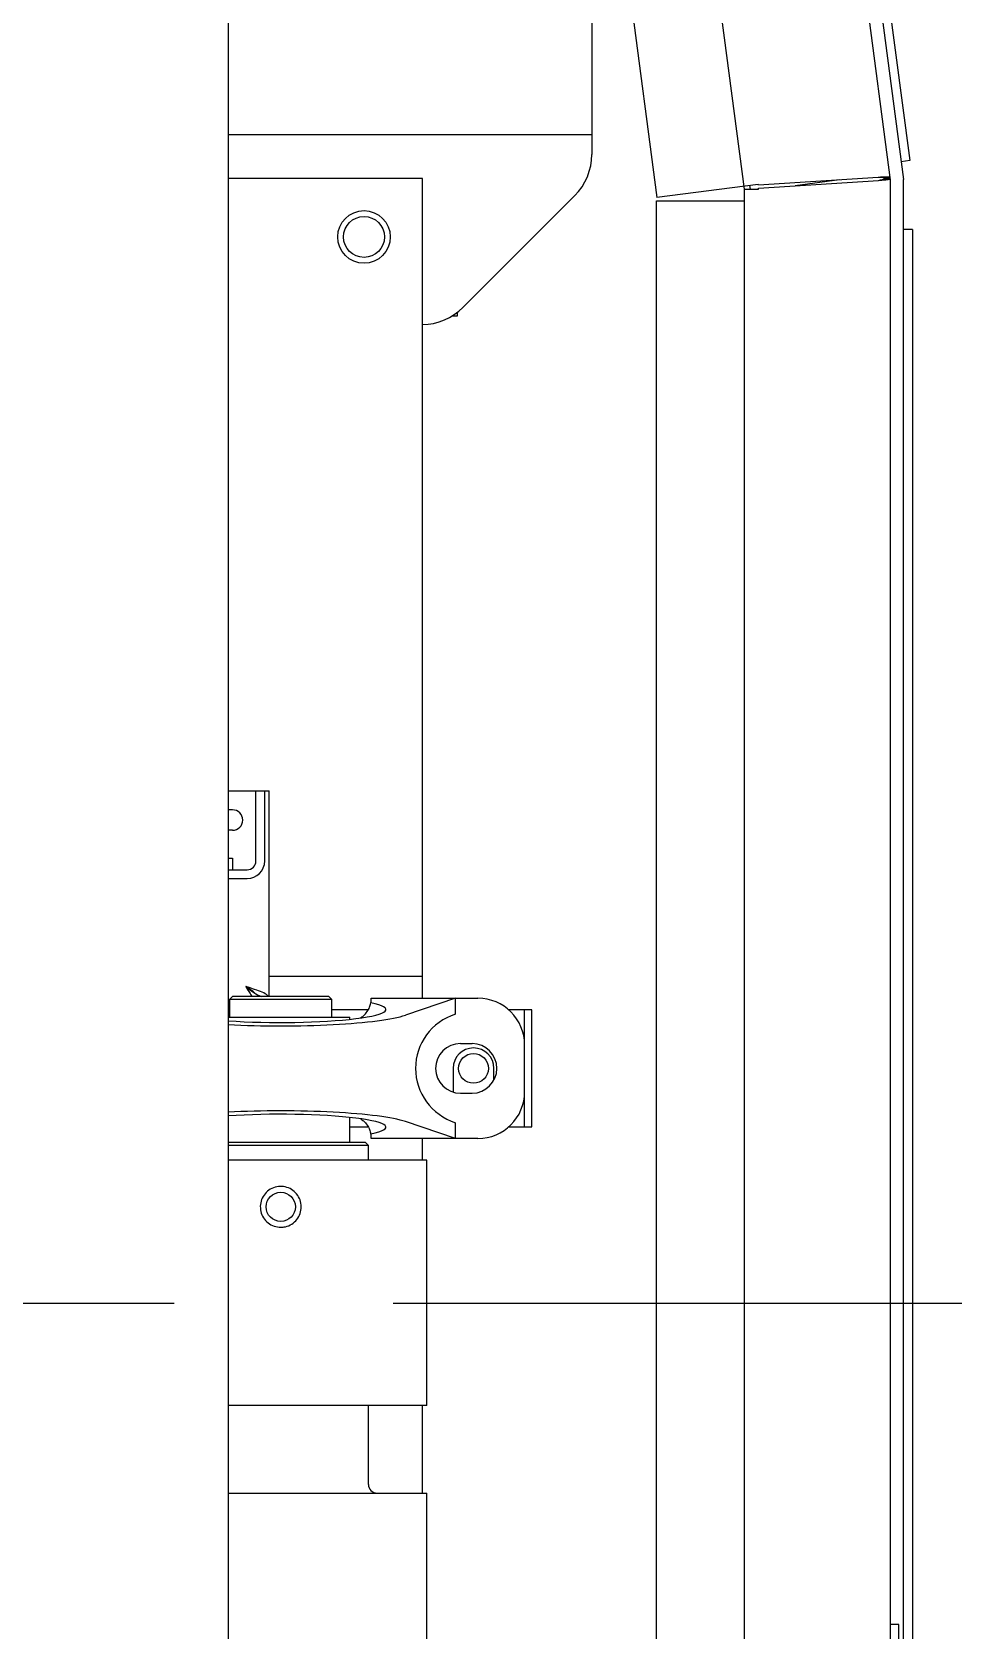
# Model space of a CAD drawing. Header units: inches. Extents: x -347369 to -260369, y 119522 to 149869.
# Drawn here: x -281534 to -281218, y 138888 to 139435 of the extents above; entities that cross this region are included whole.
import ezdxf

# ---------------------------------------------------------------- set-up
doc = ezdxf.new("R2010")
doc.units = ezdxf.units.IN
doc.header["$LTSCALE"] = 300
doc.linetypes.add('CENTRO', pattern=[2, 1.25, -0.25, 0.25, -0.25])
for name, color, linetype in [('ASSI', 254, 'CENTRO'), ('MACCHINA', 40, 'Continuous'), ('QUOTE', 7, 'Continuous')]:
    doc.layers.add(name, color=color, linetype=linetype)

# ---------------------------------------------------------------- blocks, each defined once
blk = doc.blocks.new('A$C27be3406')
at = {"layer": 'MACCHINA'}
for p, q in [((1045.6, 723.22), (1090.08, 385.4)), ((996.03, 716.7), (1040.18, 381.36)), ((1050.35, 721.42), (1094.68, 384.68)), ((1053.78, 718.34), (1096.85, 391.16)), ((975.03, 646.36), (1010.3, 378.45)), ((988, 547.85), (988, 393.28)), ((863.5, 444), (863.5, -148.5)), ((988, 400), (863.5, 400)), ((1096.85, 391.16), (1093.88, 390.77)), ((930, 385), (863.5, 385)), ((930, 104.4), (930, 385)), ((1045, 383.01), (1010.3, 378.45)), ((1045.05, 382.69), (1045, 383.01)), ((1086.05, 385.38), (1045.05, 382.69)), ((1045.11, 381.69), (1086.11, 384.38)), ((1072.76, 384.51), (1057.6, 382.51)), ((1088.09, 385.14), (1090.08, 385.4)), ((1088.11, 384.88), (1090.11, 384.88)), ((1090.11, 384.88), (1090.11, -1275.6)), ((1094.75, -566), (1094.75, 383.64)), ((982.14, 379.14), (943.86, 340.86)), ((1040.11, 381.36), (1040.11, -1272.08)), ((1040.11, 381.36), (1045.11, 381.36)), ((1042.03, 382.62), (1042.19, 381.36)), ((1045.11, 381.36), (1045.11, 381.69)), ((1010.11, -554.12), (1010.11, 377.36)), ((1010.11, 377.36), (1040.11, 377.36)), ((1097.75, 367.5), (1094.75, 367.5)), ((1097.75, 367.5), (1097.75, -547.5)), ((942, 338), (942, 339.22)), ((940.25, 338), (942, 338)), ((863.5, 175.4), (877.5, 175.4)), ((873, 151.4), (873, 175.4)), ((876, 151.4), (876, 175.4)), ((877.5, 105), (877.5, 175.4)), ((865, 168.9), (863.5, 168.9)), ((865, 161.9), (863.5, 161.9)), ((863.5, 152.4), (865, 152.4)), ((863.5, 148.4), (870, 148.4)), ((865, 152.4), (865, 148.4)), ((863.5, 145.4), (870, 145.4)), ((930, 111.9), (877.5, 111.9)), ((865, 105), (864, 104)), ((864, 104), (864, 97.9)), ((899, 104), (864, 104)), ((898, 105), (865, 105)), ((899, 104), (898, 105)), ((899, 97.9), (899, 104)), ((912.5, 104.4), (949, 104.4)), ((941.32, 104.4), (924.16, 98.61)), ((941.32, 98.99), (941.32, 104.4)), ((864, 100.4), (863.5, 100.4)), ((911.39, 100.4), (899, 100.4)), ((967.5, 100.4), (959.58, 100.4)), ((965, 60.4), (965, 100.4)), ((967.5, 60.4), (967.5, 100.4)), ((863.5, 97.9), (905.17, 97.9)), ((905.17, 97.19), (905.17, 97.9)), ((943, 88.9), (947, 88.9)), ((940.5, 80.4), (940.5, 72.28)), ((954.5, 76.4), (954.5, 80.4)), ((943, 71.9), (947, 71.9)), ((905.17, 55), (905.17, 63.61)), ((905.17, 60.4), (911.39, 60.4)), ((941.32, 56.4), (924.16, 62.19)), ((941.32, 56.4), (941.32, 61.81)), ((959.58, 60.4), (967.5, 60.4)), ((910.5, 55), (863.5, 55)), ((911.5, 54), (910.5, 55)), ((949, 56.4), (912.5, 56.4)), ((930, 49), (930, 56.4)), ((911.5, 54), (863.5, 54)), ((911.5, 49), (911.5, 54)), ((931.5, 49), (863.5, 49)), ((931.5, -35), (931.5, 49)), ((931.5, -35), (863.5, -35)), ((911.5, -62), (911.5, -35)), ((930, -65), (930, -35)), ((863.5, -65), (931.5, -65)), ((931.5, -1035), (931.5, -65)), ((1093.11, -110), (1090.11, -110)), ((1093.11, -198.65), (1093.11, -110))]:
    blk.add_line(p, q, dxfattribs=at)
for centre, radius in [((910, 365), 9), ((910, 365), 7), ((947.5, 80.4), 5.1), ((881.5, 33), 5)]:
    blk.add_circle(centre, radius, dxfattribs=at)
for centre, radius, start, end in [((968, 393.28), 20, 315, 0), ((1086.11, 384.88), 2, 0, 7.5), ((1086.11, 384.88), 4, 0, 7.5), ((1086.75, 383.64), 8, 0, 7.5), ((929.72, 355), 20, 270.8144, 315), ((865, 165.4), 3.5, 270, 90), ((870, 151.4), 3, 270, 0), ((870, 151.4), 6, 270, 0), ((904.44, 104.4), 8.06, 348.5495, 0), ((949, 88.4), 16, 0, 90), ((943, 80.4), 8.5, 90, 270), ((947, 80.4), 8.5, 270, 90), ((947.5, 80.4), 7, 0, 180), ((949, 72.4), 16, 270, 0), ((904.44, 56.4), 8.06, 0, 11.4505), ((914.5, -62), 3, 180, 270)]:
    blk.add_arc(centre, radius, start, end, dxfattribs=at)
for centre, major_axis, ratio, start_param, end_param in [((881.5, 100.52), (36, 0), 0.122785, 4.18879, 6.825229), ((881.5, 100.52), (45.4, 0), 0.122785, 4.304714, 5.934119), ((947.87, 80.4), (20.24, 0), 0.970681, 1.900342, 4.382844), ((881.5, 60.28), (45.4, 0), 0.122785, 0.349066, 1.978471), ((881.5, 60.28), (36, 0), 0.122785, 5.741142, 8.37758)]:
    blk.add_ellipse(centre, major_axis=major_axis, ratio=ratio, start_param=start_param, end_param=end_param, dxfattribs=at)
for points in [[(1090.08, 385.4), (1090.01, 385.43), (1089.88, 385.5), (1088.95, 385.51), (1087.62, 385.46), (1086.57, 385.4), (1086.05, 385.38)], [(1088.09, 385.14), (1088.06, 385.18), (1087.99, 385.25), (1087.51, 385.32), (1086.84, 385.35), (1086.31, 385.37), (1086.05, 385.38)], [(1086.11, 384.38), (1086.63, 384.42), (1087.68, 384.5), (1089.01, 384.63), (1089.93, 384.75), (1090.05, 384.84), (1090.11, 384.88)], [(1086.11, 384.38), (1086.37, 384.42), (1086.9, 384.5), (1087.56, 384.63), (1088.02, 384.75), (1088.08, 384.84), (1088.11, 384.88)]]:
    blk.add_open_spline(points, degree=3, dxfattribs=at)
for points, knots in [([(869.5, 108.4), (870.43, 107.65), (872.19, 106.24), (873.95, 105.4), (874.78, 105)], [0, 0, 0, 0, 0.527296, 1, 1, 1, 1]), ([(869.5, 108.4), (870.18, 107.29), (870.93, 106.05), (871.68, 105.09), (871.76, 105)], [0, 0, 0, 0, 0.902263, 1, 1, 1, 1]), ([(872.59, 106.16), (872.5, 106.26), (872.15, 106.68), (871.05, 107.43), (870.02, 108.08), (869.5, 108.4)], [0, 0, 0, 0, 0.128919, 0.56446, 1, 1, 1, 1]), ([(877.19, 105), (877.12, 105.16), (876.9, 105.64), (875.26, 106.45), (872.65, 107.43), (870.55, 108.08), (869.5, 108.4)], [0, 0, 0, 0, 0.139706, 0.426471, 0.713235, 1, 1, 1, 1]), ([(908.77, 97.65), (909.13, 97.89), (910, 98.46), (911.05, 99.7), (911.91, 101.17), (912.21, 102.31), (912.34, 102.8)], [0, 0, 0, 0, 0.222444, 0.535193, 0.796717, 1, 1, 1, 1]), ([(908.77, 63.15), (909.13, 62.91), (910, 62.34), (911.05, 61.1), (911.91, 59.63), (912.21, 58.49), (912.34, 58)], [0, 0, 0, 0, 0.222444, 0.535193, 0.796717, 1, 1, 1, 1]), ([(881.5, 26), (880.72, 26.08), (879.15, 26.23), (877.07, 27.42), (875.47, 29.19), (874.55, 31.4), (874.41, 33.79), (875.07, 36.08), (876.43, 38.02), (878.38, 39.41), (880.68, 40.09), (883.06, 39.96), (885.26, 39.06), (887.05, 37.48), (888.22, 35.4), (888.63, 33.04), (888.25, 30.69), (887.11, 28.6), (885.35, 27), (883.37, 26.13), (882.04, 26.04), (881.5, 26)], [0, 0, 0, 0, 0.053332, 0.106652, 0.160295, 0.214162, 0.267674, 0.320805, 0.374123, 0.427902, 0.481703, 0.535053, 0.588186, 0.641661, 0.695518, 0.749198, 0.802412, 0.855599, 0.909238, 0.963105, 1, 1, 1, 1])]:
    blk.add_open_spline(points, degree=3, knots=knots, dxfattribs=at)

msp = doc.modelspace()

# ---------------------------------------------------------------- linework, layer by layer
at = {"layer": 'ASSI'}
msp.add_line((-300610.166, 138999.656), (-262190.132, 138999.656), dxfattribs=at)

# ---------------------------------------------------------------- block references
at = {"layer": 'QUOTE'}
msp.add_blockref('A$C27be3406', (-282330.166, 138999.656), dxfattribs=at)

doc.saveas('drawing.dxf')
